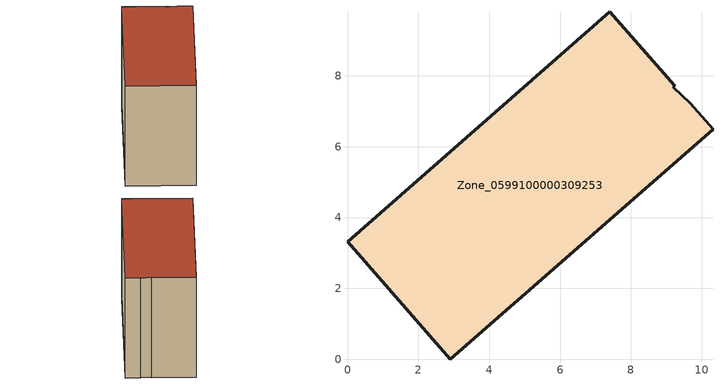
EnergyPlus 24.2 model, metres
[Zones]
Zone_0599100000309253
 floor ground (C_G): 9.19,7.68 9.68,7.22 10.32,6.49 2.9,0 0,3.32 7.41,9.81 9.24,7.72 z0
 wall outside (C_F): 2.9,0 10.32,6.49 9.68,7.22 9.19,7.68 9.24,7.72 7.41,9.81 0,3.32 2.9,0 z0:7.2
 roof outside (C_R): 9.19,7.68 9.24,7.72 7.41,9.81 0,3.32 2.9,0 10.32,6.49 9.68,7.22 z7.2
[BUILDING]
Pand.0599100000309253: North Axis=0; Terrain=City; Loads Convergence Tolerance Value=0.04; Temperature Convergence Tolerance Value=0.4; Solar Distribution=FullExterior; Maximum Number of Warmup Days=25; Minimum Number of Warmup Days=1
[Site:Location]
Rotterdam.The.Hague.AP_ZH_NLD Design_Conditions: Latitude=51.96; Longitude=4.45; Time Zone=1; Elevation=-4.5
[SITE:GROUNDTEMPERATURE:BUILDINGSURFACE]
18, 18, 18, 18, 18, 18, 18, 18, 18, 18, 18, 18
[MATERIAL] Thermal Absorptance=0.9; Solar Absorptance=0.7; Visible Absorptance=0.7
Name | Roughness | Thickness | Conductivity | Density | Specific Heat
G.TI.1946 | MediumSmooth | 0.15 | 1 | 540 | 1210
F.TI.1946 | Rough | 0.3 | 0.857143 | 1920 | 840
R.TI.1946 | MediumRough | 0.2 | 0.1 | 1500 | 1000
[CONSTRUCTION]
C_G: G.TI.1946
C_F: F.TI.1946
C_R: R.TI.1946
[ZONE]
Zone_0599100000309253: Type=1; Multiplier=1; Ceiling Height=Autocalculate; Volume=Autocalculate; Floor Area=autocalculate; Part of Total Floor Area=Yes
[ZONEINFILTRATION:DESIGNFLOWRATE]
Infil_Zone_0599100000309253: Zone or ZoneList or Space or SpaceList=Zone_0599100000309253; Schedule=AlwaysOn; Design Flow Rate Calculation Method=Flow/Area; Flow Rate per Floor Area=0.003; Constant Term Coefficient=1; Temperature Term Coefficient=0; Velocity Term Coefficient=0; Velocity Squared Term Coefficient=0
[HVACTEMPLATE:ZONE:IDEALLOADSAIRSYSTEM]
Zone_0599100000309253: Maximum Heating Supply Air Temperature=50; Minimum Cooling Supply Air Temperature=13; Maximum Heating Supply Air Humidity Ratio=0.0156; Minimum Cooling Supply Air Humidity Ratio=0.0077; Heating Limit=NoLimit; Cooling Limit=NoLimit; Dehumidification Control Type=ConstantSensibleHeatRatio; Cooling Sensible Heat Ratio=0.7; Dehumidification Setpoint=60; Humidification Control Type=None; Humidification Setpoint=30; Outdoor Air Method=None; Outdoor Air Flow Rate per Person=0.00944; Outdoor Air Flow Rate per Zone Floor Area=0; Outdoor Air Flow Rate per Zone=0; Demand Controlled Ventilation Type=None; Outdoor Air Economizer Type=NoEconomizer; Heat Recovery Type=None; Sensible Heat Recovery Effectiveness=0.7; Latent Heat Recovery Effectiveness=0.65
[ZONECONTROL:THERMOSTAT]
ThermostatControl_Zone_0599100000309253: Zone or ZoneList=Zone_0599100000309253; Control Type Schedule=DualSetpointControlType; Control 1=Thermostat_Zone_0599100000309253; Temperature Difference Between Cutout And Setpoint=0
[THERMOSTATSETPOINT:DUALSETPOINT]
Thermostat_Zone_0599100000309253: Heating Setpoint Temperature Schedule=HeatingSetpoint_Zone_0599100000309253; Cooling Setpoint Temperature Schedule=CoolingSetpoint_Zone_0599100000309253
[SCHEDULE:COMPACT]
HeatingSetpoint_Zone_0599100000309253: Through: 12/31, For: AllDays, Until: 24:00, 21
CoolingSetpoint_Zone_0599100000309253: Through: 12/31, For: AllDays, Until: 24:00, 24
DualSetpointControlType: Through: 12/31, For: AllDays, Until: 24:00, 4
AlwaysOn: Through: 12/31, For: AllDays, Until: 24:00, 1
